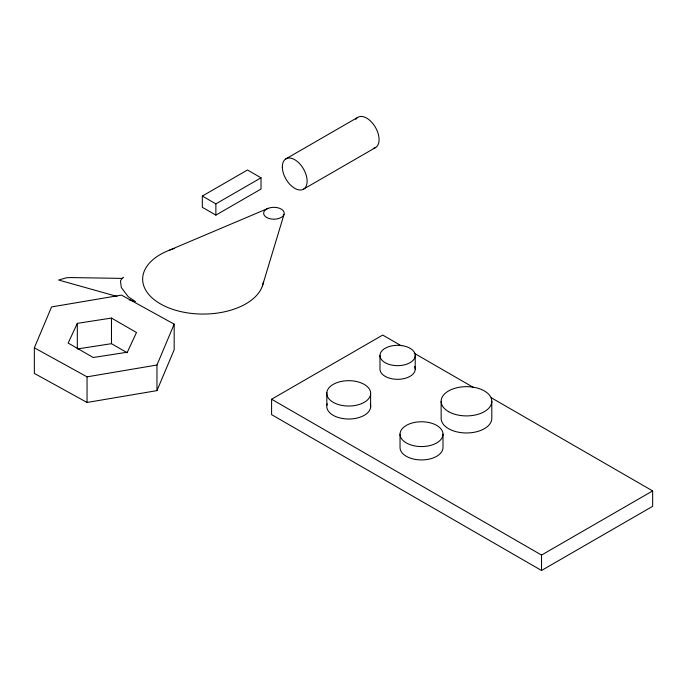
<?xml version="1.0" encoding="UTF-8"?>
<svg xmlns="http://www.w3.org/2000/svg" width="687" height="687" viewBox="0 0 687 687"><rect width="100%" height="100%" fill="white"/><g stroke="black" fill="none" stroke-linecap="round" stroke-linejoin="round"><path stroke-width="1.03" d="M262.425 285.921L284.006 214.413A10.279 5.934 0 0 0 270.601 207.646A10.279 5.934 0 0 0 267.149 217.727A10.279 5.934 0 0 0 284.006 214.413M34.35 347.802L51.559 306.926L121.47 295.101L174.18 324.144L174.18 349.76L156.962 390.628L87.051 402.462L34.35 373.419L34.35 347.802L87.051 376.845L156.962 365.012L174.18 324.144M77.322 323.345L68.168 343.062L93.174 357.498L127.327 352.216L136.481 332.499L111.474 318.064L77.322 323.345L77.322 348.962L111.474 343.68L127.215 352.766M123.6 277.213L122.028 278.398L120.44 281.035L121.367 287.638L128.289 296.775L135.459 301.559L129.293 299.841M202.33 196.061L247.475 169.998L261.017 177.813L261.017 189.054L215.873 215.117L202.33 207.294L202.33 196.061L215.873 203.876L261.017 177.813M285.68 158.989L357.644 117.443M303.766 189.019L375.729 147.473M491.239 397.73L652.65 490.913L652.65 506.328L541.528 570.485L271.588 414.639L271.588 399.224L382.711 335.067L401.26 345.776M271.588 399.224L541.528 555.07L652.65 490.913M169.449 250.162L268.196 208.333M122.028 278.398L71.044 277.565L66.639 277.72L58.601 280.03L116.962 296.406M414.252 353.273L473.618 387.554M541.528 555.07L541.528 570.485M491.798 401.225L491.798 418.289A25.333 14.625 0 0 1 466.567 432.973A25.333 14.625 0 0 1 441.14 418.4L441.14 401.345M442.986 434.167A21.477 12.4 0 0 1 410.774 444.901A21.477 12.4 0 0 1 410.774 423.424A21.477 12.4 0 0 1 442.986 434.167L442.986 447.546A21.477 12.4 0 0 1 421.517 459.938A21.477 12.4 0 0 1 400.04 447.546L400.04 434.167M415.214 355.488A17.613 10.168 0 0 1 388.79 364.299A17.613 10.168 0 0 1 388.79 346.677A17.613 10.168 0 0 1 415.214 355.488L415.214 369.151M379.98 355.488L379.98 369.151A17.613 10.168 0 0 0 399.894 379.233A17.613 10.168 0 0 0 414.613 366.514M370.619 394.269A21.958 12.675 0 0 1 336.415 403.853A21.958 12.675 0 0 1 339.129 381.955A21.958 12.675 0 0 1 370.619 394.269L370.619 407.254M326.823 392.457L326.823 405.442M215.873 203.876L215.873 215.117M156.962 365.012L156.962 390.628M111.474 318.064L111.474 343.68M87.051 376.845L87.051 402.462M263.379 281.902A60.465 34.908 0 0 1 170.161 308.429A60.465 34.908 0 0 1 174.275 248.479M370.276 403.956A21.958 12.675 0 0 1 348.592 419.027A21.958 12.675 0 0 1 327.218 403.801M355.754 119.383A17.536 10.125 60 0 1 375.171 126.906A17.536 10.125 60 0 1 373.23 148.392M448.628 411.668A25.333 14.625 0 0 0 490.965 405.012A25.333 14.625 0 0 0 459.818 387.176A25.333 14.625 0 0 0 448.628 411.668M282.331 167.31A17.536 10.125 60 0 0 301.267 189.947A17.536 10.125 60 0 0 300.571 164.76A17.536 10.125 60 0 0 282.331 167.31"/></g></svg>
